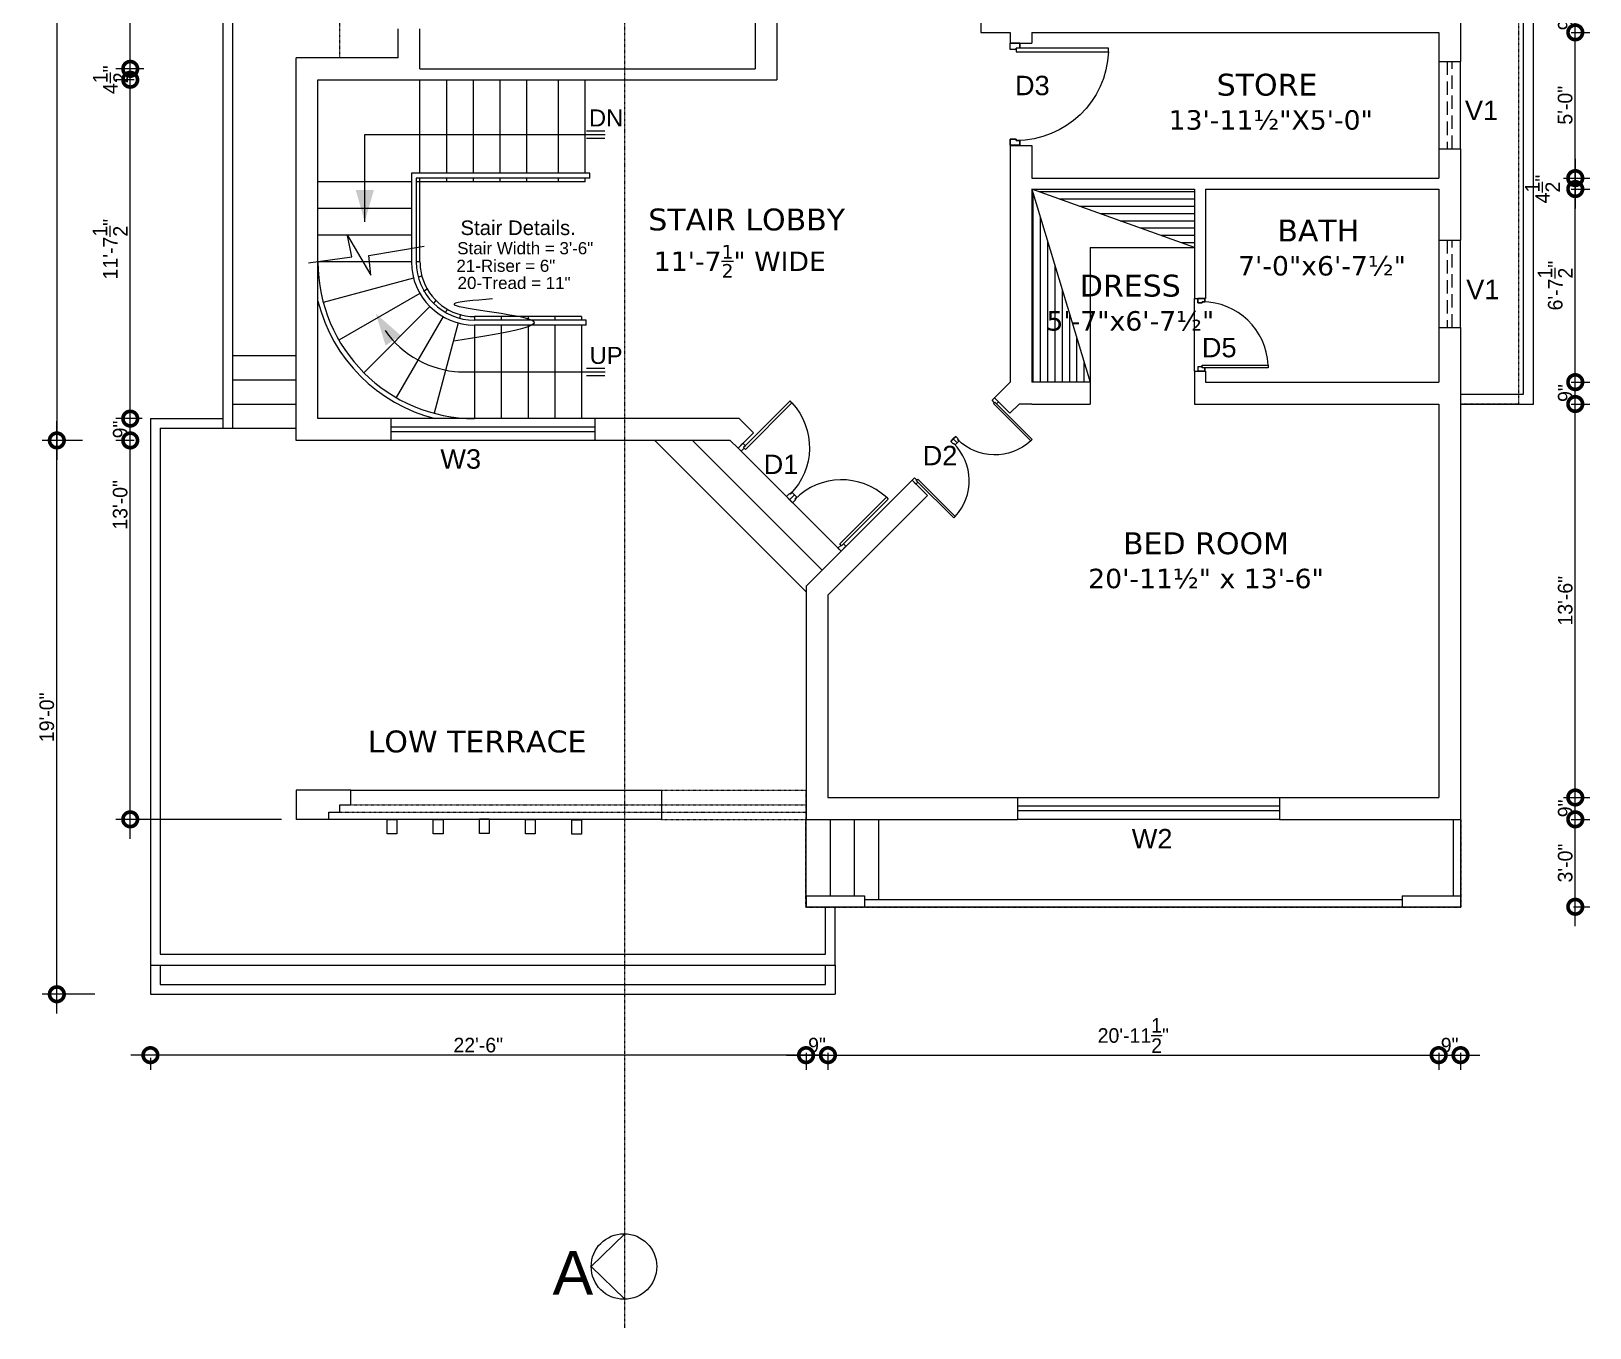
# Model space of a CAD drawing. Header units: inches. Extents: x -36906 to 35154, y -44700 to 686.
# Drawn here: x -20173 to -19531, y -24497 to -23963 of the extents above; entities that cross this region are included whole.
import ezdxf
from ezdxf.enums import TextEntityAlignment as Align

# ---------------------------------------------------------------- set-up
doc = ezdxf.new("R2010")
doc.units = ezdxf.units.IN
doc.header["$LTSCALE"] = 2
doc.header["$MEASUREMENT"] = 0
doc.header["$PDMODE"] = 2
doc.linetypes.add('DASHED2', pattern=[0.375, 0.25, -0.125])
doc.linetypes.add('HIDDEN', pattern=[0.375, 0.25, -0.125])
doc.styles.add('dimtex', font='stylu.ttf')
doc.styles.add('MT1', font='ARIALUNI.TTF', dxfattribs={"height": 24})
doc.styles.add('SANSSERIF', font='sanss___.ttf', dxfattribs={"height": 7})
doc.dimstyles.new('G8', dxfattribs={"dimscale": 8, "dimtxt": 1, "dimasz": 1.75, "dimexe": 1, "dimexo": 0.25, "dimgap": 0.125, "dimtad": 1, "dimdec": 3, "dimzin": 3, "dimdsep": 46, "dimlunit": 4, "dimtxsty": 'dimtex', "dimblk": 'DOTSMALL', "dimcen": 0.09375, "dimdle": 1, "dimclrd": 256, "dimclre": 256, "dimclrt": 6, "dimadec": 0, "dimazin": 1, "dimtfac": 1, "dimtdec": 3, "dimtofl": 0, "dimtmove": 1, "dimatfit": 3, "dimldrblk": 'DOTSMALL', "dimfxl": 0, "dimtolj": 1, "dimtzin": 1, "dimlwd": -1, "dimlwe": -1, "dimarcsym": 0})

# ---------------------------------------------------------------- blocks, each defined once
blk = doc.blocks.new('rer er')
for p, q in [((-58.73, 4133.44), (-57.34, 4133.44)), ((-57.34, 4133.44), (-57.34, 4130.67)), ((-59.07, 4132.4), (-58.73, 4132.4)), ((-59.07, 4132.4), (-59.07, 4130.67)), ((-59.07, 4130.67), (-57.34, 4130.67))]:
    blk.add_line(p, q)
for points in [[(-58.73, 4158.66), (-58.73, 4132.4), (-59.76, 4132.4), (-59.76, 4158.66)], [(-86.39, 4133.44), (-86.39, 4130.67), (-84.66, 4130.67), (-84.66, 4132.4), (-84.66, 4130.67), (-86.39, 4130.67), (-86.39, 4133.44), (-85.01, 4133.44), (-85.01, 4132.4), (-84.66, 4132.4), (-85.01, 4132.4), (-85.01, 4133.44)]]:
    blk.add_lwpolyline(points, close=True)
blk.add_lwpolyline([(-59.07, 4132.4), (-59.07, 4130.67), (-57.34, 4130.67), (-57.34, 4133.44), (-58.73, 4133.44), (-58.73, 4132.4), (-59.07, 4132.4)])
blk.add_arc((-58.73, 4132.4), 26.28, 92.2623, 180)
blk = doc.blocks.new('_DotSmall')
at = {"color": 0, "linetype": 'ByBlock', "const_width": 0.5}
blk.add_lwpolyline([(-0.0625, 0, 1), (0.0625, 0, 1)], format="xyb", close=True, dxfattribs=at)
blk = doc.blocks.new('*D89')
for p, q in [((-20161.94, -23439.58), (-20161.94, -24139.58)), ((-20151.42, -23447.58), (-20167.94, -23447.58)), ((-20151.42, -24131.58), (-20167.94, -24131.58))]:
    blk.add_line(p, q)
at = {"layer": 'Defpoints', "color": 0}
for p in [(-20145.42, -23447.58), (-20161.94, -24131.58), (-20145.42, -24131.58)]:
    blk.add_point(p, dxfattribs=at)
at = {"xscale": 12, "yscale": 12, "zscale": 12}
for p, rotation in [((-20161.94, -23447.58), 90), ((-20161.94, -24131.58), 270)]:
    blk.add_blockref('_DotSmall', p, dxfattribs=dict(at, rotation=rotation))
at = {"color": 7, "insert": (-20167.26, -23809.08), "char_height": 8, "attachment_point": 5, "rotation": 90, "style": 'dimtex'}
blk.add_mtext('\\A1;57\'-0"', dxfattribs=at)
blk = doc.blocks.new('*D105')
for p, q in [((-20131.71, -23986.58), (-20131.71, -23838.58)), ((-20133.25, -23846.58), (-20137.71, -23846.58)), ((-20126.11, -23978.58), (-20137.71, -23978.58))]:
    blk.add_line(p, q)
at = {"layer": 'Defpoints', "color": 0}
for p in [(-20131.71, -23846.58), (-20127.25, -23846.58), (-20120.11, -23978.58)]:
    blk.add_point(p, dxfattribs=at)
at = {"xscale": 12, "yscale": 12, "zscale": 12}
for p, rotation in [((-20131.71, -23846.58), 90), ((-20131.71, -23978.58), 270)]:
    blk.add_blockref('_DotSmall', p, dxfattribs=dict(at, rotation=rotation))
at = {"color": 7, "insert": (-20135.82, -23912.58), "char_height": 6, "attachment_point": 5, "rotation": 90, "style": 'dimtex'}
blk.add_mtext('\\A1;11\'-0"', dxfattribs=at)
blk = doc.blocks.new('*D106')
for p, q in [((-20131.71, -23991.08), (-20131.71, -23970.58)), ((-20130.07, -23978.58), (-20137.71, -23978.58)), ((-20130.07, -23983.08), (-20137.71, -23983.08))]:
    blk.add_line(p, q)
at = {"layer": 'Defpoints', "color": 0}
for p in [(-20131.71, -23978.58), (-20124.07, -23978.58), (-20124.07, -23983.08)]:
    blk.add_point(p, dxfattribs=at)
at = {"xscale": 12, "yscale": 12, "zscale": 12}
for p, rotation in [((-20131.71, -23978.58), 90), ((-20131.71, -23983.08), 270)]:
    blk.add_blockref('_DotSmall', p, dxfattribs=dict(at, rotation=rotation))
at = {"color": 7, "insert": (-20139.87, -23983.08), "char_height": 6, "attachment_point": 5, "rotation": 90, "style": 'dimtex'}
blk.add_mtext('\\A1;4{\\H1.000000x;\\S1/2;}"', dxfattribs=at)
blk = doc.blocks.new('*D107')
for p, q in [((-20131.71, -24130.58), (-20131.71, -23975.08)), ((-20130.07, -23983.08), (-20137.71, -23983.08)), ((-20126.83, -24122.58), (-20137.71, -24122.58))]:
    blk.add_line(p, q)
at = {"layer": 'Defpoints', "color": 0}
for p in [(-20131.71, -23983.08), (-20124.07, -23983.08), (-20120.83, -24122.58)]:
    blk.add_point(p, dxfattribs=at)
at = {"xscale": 12, "yscale": 12, "zscale": 12}
for p, rotation in [((-20131.71, -23983.08), 90), ((-20131.71, -24122.58), 270)]:
    blk.add_blockref('_DotSmall', p, dxfattribs=dict(at, rotation=rotation))
at = {"color": 7, "insert": (-20139.95, -24052.83), "char_height": 6, "attachment_point": 5, "rotation": 90, "style": 'dimtex'}
blk.add_mtext('\\A1;11\'-7{\\H1.000000x;\\S1/2;}"', dxfattribs=at)
blk = doc.blocks.new('*D108')
for p, q in [((-20131.71, -24139.58), (-20131.71, -24114.58)), ((-20130.07, -24122.58), (-20137.71, -24122.58)), ((-20130.07, -24131.58), (-20137.71, -24131.58))]:
    blk.add_line(p, q)
at = {"layer": 'Defpoints', "color": 0}
for p in [(-20131.71, -24122.58), (-20124.07, -24122.58), (-20124.07, -24131.58)]:
    blk.add_point(p, dxfattribs=at)
at = {"xscale": 12, "yscale": 12, "zscale": 12}
for p, rotation in [((-20131.71, -24122.58), 90), ((-20131.71, -24131.58), 270)]:
    blk.add_blockref('_DotSmall', p, dxfattribs=dict(at, rotation=rotation))
at = {"color": 7, "insert": (-20135.81, -24127.08), "char_height": 6, "attachment_point": 5, "rotation": 90, "style": 'dimtex'}
blk.add_mtext('\\A1;9"', dxfattribs=at)
blk = doc.blocks.new('*D109')
for p, q in [((-20161.94, -24367.58), (-20161.94, -24123.58)), ((-20160.3, -24131.58), (-20167.94, -24131.58)), ((-20146.34, -24359.58), (-20167.94, -24359.58))]:
    blk.add_line(p, q)
at = {"layer": 'Defpoints', "color": 0}
for p in [(-20161.94, -24131.58), (-20154.3, -24131.58), (-20140.34, -24359.58)]:
    blk.add_point(p, dxfattribs=at)
at = {"xscale": 12, "yscale": 12, "zscale": 12}
for p, rotation in [((-20161.94, -24131.58), 90), ((-20161.94, -24359.58), 270)]:
    blk.add_blockref('_DotSmall', p, dxfattribs=dict(at, rotation=rotation))
at = {"color": 7, "insert": (-20166.06, -24245.58), "char_height": 6, "attachment_point": 5, "rotation": 90, "style": 'dimtex'}
blk.add_mtext('\\A1;19\'-0"', dxfattribs=at)
blk = doc.blocks.new('*D115')
for p, q in [((-19536.65, -23971.58), (-19536.65, -23946.58)), ((-19538.3, -23954.58), (-19530.65, -23954.58)), ((-19538.3, -23963.58), (-19530.65, -23963.58))]:
    blk.add_line(p, q)
at = {"layer": 'Defpoints', "color": 0}
for p in [(-19544.3, -23954.58), (-19536.65, -23954.58), (-19544.3, -23963.58)]:
    blk.add_point(p, dxfattribs=at)
at = {"xscale": 12, "yscale": 12, "zscale": 12}
for p, rotation in [((-19536.65, -23954.58), 90), ((-19536.65, -23963.58), 270)]:
    blk.add_blockref('_DotSmall', p, dxfattribs=dict(at, rotation=rotation))
at = {"color": 7, "insert": (-19540.75, -23959.08), "char_height": 6, "attachment_point": 5, "rotation": 90, "style": 'dimtex'}
blk.add_mtext('\\A1;9"', dxfattribs=at)
blk = doc.blocks.new('*D116')
for p, q in [((-19536.65, -24031.58), (-19536.65, -23955.58)), ((-19538.3, -23963.58), (-19530.65, -23963.58)), ((-19541.54, -24023.58), (-19530.65, -24023.58))]:
    blk.add_line(p, q)
at = {"layer": 'Defpoints', "color": 0}
for p in [(-19544.3, -23963.58), (-19536.65, -23963.58), (-19547.54, -24023.58)]:
    blk.add_point(p, dxfattribs=at)
at = {"xscale": 12, "yscale": 12, "zscale": 12}
for p, rotation in [((-19536.65, -23963.58), 90), ((-19536.65, -24023.58), 270)]:
    blk.add_blockref('_DotSmall', p, dxfattribs=dict(at, rotation=rotation))
at = {"color": 7, "insert": (-19540.81, -23993.58), "char_height": 6, "attachment_point": 5, "rotation": 90, "style": 'dimtex'}
blk.add_mtext('\\A1;5\'-0"', dxfattribs=at)
blk = doc.blocks.new('*D117')
for p, q in [((-19536.65, -24124.58), (-19536.65, -24099.58)), ((-19538.3, -24107.58), (-19530.65, -24107.58)), ((-19538.3, -24116.58), (-19530.65, -24116.58))]:
    blk.add_line(p, q)
at = {"layer": 'Defpoints', "color": 0}
for p in [(-19544.3, -24107.58), (-19536.65, -24107.58), (-19544.3, -24116.58)]:
    blk.add_point(p, dxfattribs=at)
at = {"xscale": 12, "yscale": 12, "zscale": 12}
for p, rotation in [((-19536.65, -24107.58), 90), ((-19536.65, -24116.58), 270)]:
    blk.add_blockref('_DotSmall', p, dxfattribs=dict(at, rotation=rotation))
at = {"color": 7, "insert": (-19540.75, -24112.08), "char_height": 6, "attachment_point": 5, "rotation": 90, "style": 'dimtex'}
blk.add_mtext('\\A1;9"', dxfattribs=at)
blk = doc.blocks.new('*D118')
for p, q in [((-19536.65, -24286.58), (-19536.65, -24108.58)), ((-19538.3, -24116.58), (-19530.65, -24116.58)), ((-19541.54, -24278.58), (-19530.65, -24278.58))]:
    blk.add_line(p, q)
at = {"layer": 'Defpoints', "color": 0}
for p in [(-19544.3, -24116.58), (-19536.65, -24116.58), (-19547.54, -24278.58)]:
    blk.add_point(p, dxfattribs=at)
at = {"xscale": 12, "yscale": 12, "zscale": 12}
for p, rotation in [((-19536.65, -24116.58), 90), ((-19536.65, -24278.58), 270)]:
    blk.add_blockref('_DotSmall', p, dxfattribs=dict(at, rotation=rotation))
at = {"color": 7, "insert": (-19540.77, -24197.58), "char_height": 6, "attachment_point": 5, "rotation": 90, "style": 'dimtex'}
blk.add_mtext('\\A1;13\'-6"', dxfattribs=at)
blk = doc.blocks.new('*D121')
for p, q in [((-19536.65, -24331.58), (-19536.65, -24279.58)), ((-19537.37, -24287.58), (-19530.65, -24287.58)), ((-19537.37, -24323.58), (-19530.65, -24323.58))]:
    blk.add_line(p, q)
at = {"layer": 'Defpoints', "color": 0}
for p in [(-19543.37, -24287.58), (-19536.65, -24287.58), (-19543.37, -24323.58)]:
    blk.add_point(p, dxfattribs=at)
at = {"xscale": 12, "yscale": 12, "zscale": 12}
for p, rotation in [((-19536.65, -24287.58), 90), ((-19536.65, -24323.58), 270)]:
    blk.add_blockref('_DotSmall', p, dxfattribs=dict(at, rotation=rotation))
at = {"color": 7, "insert": (-19540.78, -24305.58), "char_height": 6, "attachment_point": 5, "rotation": 90, "style": 'dimtex'}
blk.add_mtext('\\A1;3\'-0"', dxfattribs=at)
blk = doc.blocks.new('*D123')
for p, q in [((-19536.65, -24295.58), (-19536.65, -24270.58)), ((-19538.3, -24278.58), (-19530.65, -24278.58)), ((-19538.3, -24287.58), (-19530.65, -24287.58))]:
    blk.add_line(p, q)
at = {"layer": 'Defpoints', "color": 0}
for p in [(-19544.3, -24278.58), (-19536.65, -24278.58), (-19544.3, -24287.58)]:
    blk.add_point(p, dxfattribs=at)
at = {"xscale": 12, "yscale": 12, "zscale": 12}
for p, rotation in [((-19536.65, -24278.58), 90), ((-19536.65, -24287.58), 270)]:
    blk.add_blockref('_DotSmall', p, dxfattribs=dict(at, rotation=rotation))
at = {"color": 7, "insert": (-19540.75, -24283.08), "char_height": 6, "attachment_point": 5, "rotation": 90, "style": 'dimtex'}
blk.add_mtext('\\A1;9"', dxfattribs=at)
blk = doc.blocks.new('*D124')
for p, q in [((-19853.4, -24383.71), (-19853.4, -24390.67)), ((-19844.4, -24383.71), (-19844.4, -24390.67)), ((-19861.4, -24384.67), (-19836.4, -24384.67))]:
    blk.add_line(p, q)
at = {"layer": 'Defpoints', "color": 0}
for p in [(-19853.4, -24377.71), (-19844.4, -24377.71), (-19844.4, -24384.67)]:
    blk.add_point(p, dxfattribs=at)
at = {"xscale": 12, "yscale": 12, "zscale": 12, "rotation": 180}
blk.add_blockref('_DotSmall', (-19853.4, -24384.67), dxfattribs=at)
at = {"xscale": 12, "yscale": 12, "zscale": 12}
blk.add_blockref('_DotSmall', (-19844.4, -24384.67), dxfattribs=at)
at = {"color": 7, "insert": (-19848.9, -24380.57), "char_height": 6, "attachment_point": 5, "style": 'dimtex'}
blk.add_mtext('\\A1;9"', dxfattribs=at)
blk = doc.blocks.new('*D125')
for p, q in [((-19844.4, -24383.71), (-19844.4, -24390.67)), ((-19592.9, -24383.71), (-19592.9, -24390.67)), ((-19852.4, -24384.67), (-19584.9, -24384.67))]:
    blk.add_line(p, q)
at = {"layer": 'Defpoints', "color": 0}
for p in [(-19844.4, -24377.71), (-19592.9, -24377.71), (-19592.9, -24384.67)]:
    blk.add_point(p, dxfattribs=at)
at = {"xscale": 12, "yscale": 12, "zscale": 12, "rotation": 180}
blk.add_blockref('_DotSmall', (-19844.4, -24384.67), dxfattribs=at)
at = {"xscale": 12, "yscale": 12, "zscale": 12}
blk.add_blockref('_DotSmall', (-19592.9, -24384.67), dxfattribs=at)
at = {"color": 7, "insert": (-19718.65, -24376.56), "char_height": 6, "attachment_point": 5, "style": 'dimtex'}
blk.add_mtext('\\A1;20\'-11{\\H1.000000x;\\S1/2;}"', dxfattribs=at)
blk = doc.blocks.new('*D126')
for p, q in [((-19592.9, -24383.71), (-19592.9, -24390.67)), ((-19583.9, -24383.71), (-19583.9, -24390.67)), ((-19600.9, -24384.67), (-19575.9, -24384.67))]:
    blk.add_line(p, q)
at = {"layer": 'Defpoints', "color": 0}
for p in [(-19592.9, -24377.71), (-19583.9, -24377.71), (-19583.9, -24384.67)]:
    blk.add_point(p, dxfattribs=at)
at = {"xscale": 12, "yscale": 12, "zscale": 12, "rotation": 180}
blk.add_blockref('_DotSmall', (-19592.9, -24384.67), dxfattribs=at)
at = {"xscale": 12, "yscale": 12, "zscale": 12}
blk.add_blockref('_DotSmall', (-19583.9, -24384.67), dxfattribs=at)
at = {"color": 7, "insert": (-19588.4, -24380.57), "char_height": 6, "attachment_point": 5, "style": 'dimtex'}
blk.add_mtext('\\A1;9"', dxfattribs=at)
blk = doc.blocks.new('*D127')
for p, q in [((-19845.4, -24384.67), (-20131.4, -24384.67)), ((-20123.4, -24385.71), (-20123.4, -24390.67)), ((-19853.4, -24385.71), (-19853.4, -24390.67))]:
    blk.add_line(p, q)
at = {"layer": 'Defpoints', "color": 0}
for p in [(-20123.4, -24379.71), (-19853.4, -24379.71), (-20123.4, -24384.67)]:
    blk.add_point(p, dxfattribs=at)
at = {"xscale": 12, "yscale": 12, "zscale": 12, "rotation": 180}
blk.add_blockref('_DotSmall', (-20123.4, -24384.67), dxfattribs=at)
at = {"xscale": 12, "yscale": 12, "zscale": 12}
blk.add_blockref('_DotSmall', (-19853.4, -24384.67), dxfattribs=at)
at = {"color": 7, "insert": (-19988.4, -24380.56), "char_height": 6, "attachment_point": 5, "style": 'dimtex'}
blk.add_mtext('\\A1;22\'-6"', dxfattribs=at)
blk = doc.blocks.new('*D129')
for p, q in [((-19536.65, -24015.58), (-19536.65, -24036.08)), ((-19535.54, -24023.58), (-19530.65, -24023.58)), ((-19535.97, -24028.08), (-19530.65, -24028.08))]:
    blk.add_line(p, q)
at = {"layer": 'Defpoints', "color": 0}
for p in [(-19541.54, -24023.58), (-19541.97, -24028.08), (-19536.65, -24028.08)]:
    blk.add_point(p, dxfattribs=at)
at = {"xscale": 12, "yscale": 12, "zscale": 12}
for p, rotation in [((-19536.65, -24023.58), 90), ((-19536.65, -24028.08), 270)]:
    blk.add_blockref('_DotSmall', p, dxfattribs=dict(at, rotation=rotation))
at = {"color": 7, "insert": (-19550.13, -24028.08), "char_height": 6, "attachment_point": 5, "rotation": 90, "style": 'dimtex'}
blk.add_mtext('\\A1;4{\\H1.000000x;\\S1/2;}"', dxfattribs=at)
blk = doc.blocks.new('*D130')
for p, q in [((-19536.65, -24115.58), (-19536.65, -24020.08)), ((-19538.3, -24028.08), (-19530.65, -24028.08)), ((-19538.3, -24107.58), (-19530.65, -24107.58))]:
    blk.add_line(p, q)
at = {"layer": 'Defpoints', "color": 0}
for p in [(-19544.3, -24028.08), (-19536.65, -24028.08), (-19544.3, -24107.58)]:
    blk.add_point(p, dxfattribs=at)
at = {"xscale": 12, "yscale": 12, "zscale": 12}
for p, rotation in [((-19536.65, -24028.08), 90), ((-19536.65, -24107.58), 270)]:
    blk.add_blockref('_DotSmall', p, dxfattribs=dict(at, rotation=rotation))
at = {"color": 7, "insert": (-19544.9, -24067.83), "char_height": 6, "attachment_point": 5, "rotation": 90, "style": 'dimtex'}
blk.add_mtext('\\A1;6\'-7{\\H1.000000x;\\S1/2;}"', dxfattribs=at)
blk = doc.blocks.new('*D131')
for p, q in [((-20131.71, -24295.58), (-20131.71, -24123.58)), ((-20130.07, -24131.58), (-20137.71, -24131.58)), ((-20069.4, -24287.58), (-20137.71, -24287.58))]:
    blk.add_line(p, q)
at = {"layer": 'Defpoints', "color": 0}
for p in [(-20131.71, -24131.58), (-20124.07, -24131.58), (-20063.4, -24287.58)]:
    blk.add_point(p, dxfattribs=at)
at = {"xscale": 12, "yscale": 12, "zscale": 12}
for p, rotation in [((-20131.71, -24131.58), 90), ((-20131.71, -24287.58), 270)]:
    blk.add_blockref('_DotSmall', p, dxfattribs=dict(at, rotation=rotation))
at = {"color": 7, "insert": (-20135.84, -24158.11), "char_height": 6, "attachment_point": 5, "rotation": 90, "style": 'dimtex'}
blk.add_mtext('\\A1;13\'-0"', dxfattribs=at)

msp = doc.modelspace()

# ---------------------------------------------------------------- hatches: boundary and pattern name
h = msp.add_hatch()
h.set_pattern_fill('LINE', color=256, scale=24, style=0)
h.set_pattern_definition([(0, (-113503.844, -51101.1135), (0, 3), [])])
h.paths.add_polyline_path([(-19760.3996, -24028.081), (-19693.3996, -24052.081), (-19693.3996, -24028.081)])
h = msp.add_hatch()
h.set_pattern_fill('LINE', color=256, scale=24, angle=90, style=0)
h.set_pattern_definition([(90, (-113503.844, -51101.1135), (-3, 2e-16), [])])
h.paths.add_polyline_path([(-19760.3996, -24028.081), (-19760.3996, -24107.581), (-19736.3996, -24107.581)])
h.paths.add_polyline_path([(-19755.9002, -24062.1104), (-19683.8541, -24062.1104), (-19683.8541, -24086.6761), (-19755.9002, -24086.6761)], flags=9)

# ---------------------------------------------------------------- linework, layer by layer
at = {"linetype": 'DASHED2', "ltscale": 0.111}
for p, q in [((-19928.0016, -24496.9277), (-19928.0016, -23282.779)), ((-19559.8996, -24116.581), (-19559.8996, -23447.581)), ((-20045.3996, -23974.081), (-20045.3996, -23870.581)), ((-19559.8996, -24116.581), (-19583.8996, -24116.581)), ((-20040.8996, -24275.581), (-19853.3996, -24275.581)), ((-19853.3996, -24287.581), (-19853.3996, -24275.581)), ((-20045.3996, -24284.581), (-19853.3996, -24284.581)), ((-20040.8996, -24281.581), (-19853.3996, -24281.581)), ((-19912.9006, -24287.581), (-19853.3996, -24287.581)), ((-19853.5246, -24323.706), (-19853.5246, -24287.581)), ((-19583.7746, -24287.581), (-19583.7746, -24323.706)), ((-19853.5246, -24323.706), (-19583.7746, -24323.706))]:
    msp.add_line(p, q, dxfattribs=at)
at = {"linetype": 'ByBlock'}
for p, q in [((-20093.3996, -24126.581), (-20093.3996, -23447.581)), ((-20089.3996, -24126.581), (-20089.3996, -23451.581)), ((-19557.8996, -24112.581), (-19557.8996, -23451.581)), ((-19553.8996, -24116.581), (-19553.8996, -23447.581)), ((-19583.8996, -24112.581), (-19557.8996, -24112.581)), ((-19583.8996, -24116.581), (-19553.8996, -24116.581)), ((-20123.3996, -24122.581), (-20123.3996, -24347.581)), ((-20123.3996, -24122.581), (-20093.3996, -24122.581)), ((-20119.3996, -24126.581), (-20119.3996, -24343.081)), ((-20119.3996, -24126.581), (-20089.3996, -24126.581)), ((-20063.3996, -24275.581), (-20063.3996, -24287.581)), ((-20040.8996, -24275.581), (-20063.3996, -24275.581)), ((-20040.8996, -24281.581), (-20040.8996, -24275.581)), ((-19912.9006, -24275.581), (-19912.9006, -24281.581)), ((-20049.8996, -24287.581), (-20049.8996, -24284.581)), ((-20049.8996, -24284.581), (-20045.3996, -24284.581)), ((-20045.3996, -24284.581), (-20045.3996, -24281.581)), ((-20045.3996, -24281.581), (-20040.8996, -24281.581)), ((-19586.8996, -24287.581), (-19586.8996, -24319.081)), ((-19583.8996, -24287.581), (-19583.8996, -24319.081)), ((-19853.3996, -24319.081), (-19853.3996, -24323.581)), ((-19829.3996, -24319.081), (-19829.3996, -24323.581)), ((-19607.8996, -24319.081), (-19607.8996, -24323.581)), ((-19583.8996, -24319.081), (-19583.8996, -24323.581)), ((-19845.3996, -24343.081), (-19845.3996, -24323.581)), ((-19841.3996, -24347.581), (-19841.3996, -24323.581)), ((-19829.3996, -24320.581), (-19607.8996, -24320.581)), ((-19829.3996, -24323.581), (-19607.8996, -24323.581)), ((-20119.3996, -24343.081), (-19845.3996, -24343.081)), ((-20123.3996, -24347.581), (-19841.3996, -24347.581))]:
    msp.add_line(p, q, dxfattribs=at)
for p, q in [((-19781.3996, -23857.8089), (-19781.3996, -23963.581)), ((-19865.3996, -23873.581), (-19865.3996, -23983.081)), ((-19874.3996, -23877.3089), (-19874.3996, -23978.581)), ((-19583.8996, -23894.581), (-19583.8996, -23975.581)), ((-20021.3996, -23974.081), (-20021.3996, -23962.081)), ((-20012.3996, -23978.581), (-20012.3996, -23962.081)), ((-19781.3996, -23963.581), (-19769.3996, -23963.581)), ((-19769.3996, -23963.581), (-19769.3996, -23968.081)), ((-19760.3996, -23963.581), (-19592.8996, -23963.581)), ((-19760.3996, -23963.581), (-19760.3996, -23968.081)), ((-19592.8996, -23963.581), (-19592.8996, -23975.581)), ((-19769.3996, -23968.081), (-19760.3996, -23968.081)), ((-20063.3996, -24131.581), (-20063.3996, -23974.081)), ((-20012.3996, -23978.581), (-19874.3996, -23978.581)), ((-19592.8996, -23975.581), (-19583.8996, -23975.581)), ((-19592.8996, -23975.581), (-19592.8996, -24011.581)), ((-19583.8996, -24011.581), (-19583.8996, -23975.581)), ((-19583.8996, -24011.581), (-19583.8996, -23975.581)), ((-20054.3996, -24122.581), (-20054.3996, -23983.081)), ((-20054.3996, -23983.081), (-19865.3996, -23983.081)), ((-19769.3996, -24010.081), (-19760.3996, -24010.081)), ((-19769.3996, -24010.081), (-19769.3996, -24107.581)), ((-19760.3996, -24010.081), (-19760.3996, -24023.581)), ((-19592.8996, -24011.581), (-19592.8996, -24023.581)), ((-19592.8996, -24011.581), (-19583.8996, -24011.581)), ((-19583.8996, -24011.581), (-19583.8996, -24049.081)), ((-19760.3996, -24023.581), (-19592.8996, -24023.581)), ((-19760.3996, -24028.081), (-19693.3996, -24028.081)), ((-19760.3996, -24028.081), (-19760.3996, -24107.581)), ((-19693.3996, -24052.081), (-19760.3996, -24028.081)), ((-19760.3996, -24028.081), (-19736.3996, -24107.581)), ((-19693.3996, -24028.081), (-19693.3996, -24073.081)), ((-19688.8996, -24028.081), (-19592.8996, -24028.081)), ((-19688.8996, -24028.081), (-19688.8996, -24073.081)), ((-19592.8996, -24028.081), (-19592.8996, -24049.081)), ((-19592.8996, -24049.081), (-19583.8996, -24049.081)), ((-19592.8996, -24049.081), (-19592.8996, -24085.081)), ((-19583.8996, -24085.081), (-19583.8996, -24049.081)), ((-19583.8996, -24085.081), (-19583.8996, -24049.081)), ((-19736.3996, -24052.081), (-19693.3996, -24052.081)), ((-19736.3996, -24052.081), (-19736.3996, -24107.581)), ((-19693.3996, -24073.081), (-19688.8996, -24073.081)), ((-19592.8996, -24085.081), (-19592.8996, -24107.581)), ((-19592.8996, -24085.081), (-19583.8996, -24085.081)), ((-19583.8996, -24085.081), (-19583.8996, -24287.581)), ((-19775.8295, -24114.0109), (-19769.3996, -24107.581)), ((-19736.3996, -24107.581), (-19760.3996, -24107.581)), ((-19736.3996, -24107.581), (-19736.3996, -24116.581)), ((-19693.3996, -24103.081), (-19693.3996, -24116.581)), ((-19693.3996, -24103.081), (-19688.8996, -24103.081)), ((-19688.8996, -24103.081), (-19688.8996, -24107.581)), ((-19688.8996, -24107.581), (-19592.8996, -24107.581)), ((-19769.4656, -24120.3749), (-19775.8295, -24114.0109)), ((-19769.4656, -24120.3749), (-19765.6717, -24116.581)), ((-19760.3996, -24116.581), (-19765.6717, -24116.581)), ((-19760.3996, -24116.581), (-19736.3996, -24116.581)), ((-19693.3996, -24116.581), (-19592.8996, -24116.581)), ((-19592.8996, -24116.581), (-19592.8996, -24278.581)), ((-20024.3996, -24122.581), (-20054.3996, -24122.581)), ((-19940.3996, -24122.581), (-20024.3996, -24122.581)), ((-20024.3996, -24122.581), (-20024.3996, -24131.581)), ((-19940.3996, -24126.081), (-20024.3996, -24126.081)), ((-19940.3996, -24122.581), (-19940.3996, -24131.581)), ((-19880.8884, -24122.581), (-19940.3996, -24122.581)), ((-19880.8884, -24122.581), (-19875.0704, -24128.399)), ((-20024.3996, -24131.581), (-20063.3996, -24131.581)), ((-19940.3996, -24128.081), (-20024.3996, -24128.081)), ((-19940.3996, -24131.581), (-20024.3996, -24131.581)), ((-19884.6164, -24131.581), (-19940.3996, -24131.581)), ((-19884.6164, -24131.581), (-19881.4344, -24134.763)), ((-19881.4344, -24134.763), (-19875.0704, -24128.399)), ((-19853.3996, -24191.581), (-19809.7707, -24147.952)), ((-19803.4067, -24154.316), (-19809.7707, -24147.952)), ((-19844.3996, -24195.3089), (-19803.4067, -24154.316)), ((-19853.3996, -24191.581), (-19853.3996, -24287.581)), ((-19844.3996, -24195.3089), (-19844.3996, -24278.581)), ((-19844.3996, -24278.581), (-19766.3996, -24278.581)), ((-19766.3996, -24278.581), (-19766.3996, -24287.581)), ((-19766.3996, -24278.581), (-19658.3996, -24278.581)), ((-19658.3996, -24278.581), (-19592.8996, -24278.581)), ((-19658.3996, -24278.581), (-19658.3996, -24287.581)), ((-20049.8996, -24287.581), (-20063.3996, -24287.581)), ((-19853.3996, -24287.581), (-19766.3996, -24287.581)), ((-19766.3996, -24282.081), (-19658.3996, -24282.081)), ((-19658.3996, -24284.081), (-19766.3996, -24284.081)), ((-19658.3996, -24287.581), (-19766.3996, -24287.581)), ((-19658.3996, -24287.581), (-19583.8996, -24287.581)), ((-19853.3996, -24319.081), (-19829.3996, -24319.081)), ((-19607.8996, -24319.081), (-19583.8996, -24319.081)), ((-19853.3996, -24323.581), (-19829.3996, -24323.581)), ((-19607.8996, -24323.581), (-19583.8996, -24323.581)), ((-19928.0016, -24458.1909), (-19941.8964, -24471.6909)), ((-19941.8964, -24471.6909), (-19928.0016, -24485.1909))]:
    msp.add_line(p, q)
at = {"ltscale": 2.1}
for p, q in [((-20021.3996, -23974.081), (-20063.3996, -23974.081)), ((-19693.3996, -24103.081), (-19693.3996, -24073.081)), ((-20040.8996, -24275.581), (-19912.9006, -24275.581)), ((-19912.9006, -24275.581), (-19912.9006, -24287.581)), ((-19912.9006, -24287.581), (-20049.8996, -24287.581)), ((-20123.3996, -24347.581), (-20123.3996, -24359.581)), ((-20119.3996, -24347.581), (-20119.3996, -24355.581)), ((-19845.3996, -24355.581), (-19845.3996, -24347.581)), ((-19841.3996, -24347.581), (-19841.3996, -24359.581)), ((-20119.3996, -24355.581), (-19845.3996, -24355.581)), ((-20123.3996, -24359.581), (-19841.3996, -24359.581))]:
    msp.add_line(p, q, dxfattribs=at)
at = {"linetype": 'HIDDEN', "ltscale": 11}
for p, q in [((-19589.3996, -23975.581), (-19589.3996, -24011.581)), ((-19587.3996, -24011.581), (-19587.3996, -23975.581)), ((-19589.3996, -24049.081), (-19589.3996, -24085.081)), ((-19587.3996, -24085.081), (-19587.3996, -24049.081))]:
    msp.add_line(p, q, dxfattribs=at)
at = {"color": 86}
for p, q in [((-20012.3996, -24021.581), (-20012.3996, -23983.081)), ((-20001.3996, -24021.581), (-20001.3996, -23983.081)), ((-19990.3996, -24021.581), (-19990.3996, -23983.081)), ((-19979.3996, -24021.581), (-19979.3996, -23983.081)), ((-19968.3996, -24021.581), (-19968.3996, -23983.081)), ((-19955.3996, -24021.581), (-19955.3996, -23983.081)), ((-19944.3996, -24021.581), (-19944.3996, -23983.081)), ((-19943.8238, -24004.106), (-19936.2342, -24004.106)), ((-20035.1525, -24005.606), (-19936.1066, -24005.606)), ((-20035.1525, -24041.581), (-20035.1525, -24005.606)), ((-19943.8238, -24007.106), (-19936.2342, -24007.106)), ((-20015.8996, -24021.581), (-20015.8996, -24058.081)), ((-19942.3996, -24021.581), (-20015.8996, -24021.581)), ((-20013.8996, -24023.581), (-20013.8996, -24058.081)), ((-19942.3996, -24023.581), (-20013.8996, -24023.581)), ((-20012.3996, -24025.081), (-20012.3996, -24023.581)), ((-20001.3996, -24025.081), (-20001.3996, -24023.581)), ((-19990.3996, -24025.081), (-19990.3996, -24023.581)), ((-19979.3996, -24025.081), (-19979.3996, -24023.581)), ((-19968.3996, -24025.081), (-19968.3996, -24023.581)), ((-19955.3996, -24025.081), (-19955.3996, -24023.581)), ((-19944.3996, -24025.081), (-19944.3996, -24023.581)), ((-19942.3996, -24023.581), (-19942.3996, -24021.581)), ((-20015.8996, -24025.081), (-20054.3996, -24025.081)), ((-19944.3996, -24025.081), (-20013.8996, -24025.081)), ((-20012.3996, -24058.081), (-20012.3996, -24025.081)), ((-20015.8996, -24036.081), (-20054.3996, -24036.081)), ((-20015.8904, -24047.081), (-20054.3996, -24047.081)), ((-20040.4838, -24056.0163), (-20042.1898, -24047.1847)), ((-20042.1898, -24047.1847), (-20032.5742, -24063.581)), ((-20058.3192, -24058.4954), (-20040.4838, -24056.0163)), ((-20033.5048, -24055.3966), (-20010.6179, -24051.5774)), ((-20032.5742, -24063.581), (-20033.5048, -24055.3966)), ((-20015.8996, -24058.081), (-20054.3996, -24058.081)), ((-20012.3996, -24058.081), (-20013.8996, -24058.081)), ((-20015.0137, -24064.8103), (-20052.2018, -24074.7748)), ((-20011.6329, -24063.9044), (-20013.0818, -24064.2926)), ((-20009.3852, -24069.331), (-20010.9391, -24070.2282)), ((-20012.4162, -24071.081), (-20045.7582, -24090.331)), ((-20005.8095, -24073.9909), (-20006.8701, -24075.0515)), ((-20008.2844, -24076.4658), (-20035.508, -24103.6894)), ((-20002.8996, -24080.5976), (-20022.1496, -24113.9396)), ((-20001.1496, -24077.5666), (-20001.8996, -24078.8656)), ((-19995.723, -24079.8143), (-19996.1112, -24081.2632)), ((-19989.8996, -24080.581), (-19989.8996, -24082.081)), ((-19945.8996, -24080.581), (-19989.8996, -24080.581)), ((-19943.8996, -24082.081), (-19989.8996, -24082.081)), ((-19978.8996, -24080.581), (-19978.8996, -24082.081)), ((-19967.8996, -24080.581), (-19967.8996, -24082.081)), ((-19956.8996, -24080.581), (-19956.8996, -24082.081)), ((-19945.8996, -24080.581), (-19945.8996, -24082.081)), ((-19943.8996, -24084.081), (-19943.8996, -24082.081)), ((-19996.6289, -24083.1951), (-20006.5934, -24120.3832)), ((-19943.8996, -24084.081), (-19989.8996, -24084.081)), ((-19989.8996, -24084.081), (-19989.8996, -24122.581)), ((-19978.8996, -24084.081), (-19978.8996, -24122.581)), ((-19967.8996, -24084.081), (-19967.8996, -24122.581)), ((-19956.8996, -24084.081), (-19956.8996, -24122.581)), ((-19945.8996, -24084.081), (-19945.8996, -24122.581)), ((-20089.3996, -24096.581), (-20063.3996, -24096.581)), ((-20089.3996, -24106.581), (-20063.3996, -24106.581)), ((-19996.5598, -24103.3736), (-19936.1066, -24103.3736)), ((-19943.8238, -24101.8736), (-19936.2342, -24101.8736)), ((-19943.8238, -24104.8736), (-19936.2342, -24104.8736)), ((-20089.3996, -24116.581), (-20063.3996, -24116.581)), ((-20089.3996, -24126.581), (-20063.3996, -24126.581)), ((-19915.7291, -24131.581), (-19853.3996, -24193.9105)), ((-19900.1727, -24131.581), (-19846.7861, -24184.9675)), ((-19881.4344, -24134.763), (-19839.008, -24177.1894)), ((-19853.3996, -24319.081), (-19853.3996, -24287.581)), ((-19843.3996, -24319.081), (-19843.3996, -24287.581)), ((-19833.3996, -24319.081), (-19833.3996, -24287.581)), ((-19823.3996, -24320.581), (-19823.3996, -24287.581))]:
    msp.add_line(p, q, dxfattribs=at)
for points in [[(-20035.1099, -24028.4486, 7.5, 0, 0), (-20035.1525, -24041.581, 0, 0, 0)], [(-20023.4233, -24090.4454, 7.5, 0, 0), (-20030.6059, -24079.2922, 0, 0, 0)]]:
    msp.add_lwpolyline(points, format="xyseb", dxfattribs=at)
at = {"linetype": 'ByBlock'}
for points in [[(-20025.8996, -24287.581), (-20021.8996, -24287.581), (-20021.8996, -24293.581), (-20025.8996, -24293.581)], [(-20006.8996, -24287.581), (-20002.8996, -24287.581), (-20002.8996, -24293.581), (-20006.8996, -24293.581)], [(-19987.8996, -24287.4375), (-19983.8996, -24287.4375), (-19983.8996, -24293.4375), (-19987.8996, -24293.4375)], [(-19968.8996, -24287.581), (-19964.8996, -24287.581), (-19964.8996, -24293.581), (-19968.8996, -24293.581)], [(-19949.8996, -24287.7244), (-19945.8996, -24287.7244), (-19945.8996, -24293.7244), (-19949.8996, -24293.7244)]]:
    msp.add_lwpolyline(points, close=True, dxfattribs=at)
msp.add_circle((-19928.3964, -24471.6909), 13.5)
at = {"color": 86}
for centre, radius, start, end in [((-19989.8996, -24058.081), 64.5, 180, 270), ((-19989.8996, -24058.081), 26, 180, 270), ((-19989.8996, -24058.081), 24, 180, 270), ((-19989.8996, -24058.081), 22.5, 180, 195.46601), ((-19989.8996, -24058.081), 22.5, 195.46601, 270), ((-19989.8996, -24058.081), 66.5, 194.0875774, 255.9124226), ((-19994.2297, -24063.9113), 39.4502, 214.6579547, 267.5739843)]:
    msp.add_arc(centre, radius, start, end, dxfattribs=at)
at = {"ltscale": 2.1}
msp.add_spline([(-19982.4912, -24073.3146), (-19998.3526, -24075.3684), (-19966.2075, -24082.081), (-19998.5972, -24090.6921)], degree=3, dxfattribs=at)

# ---------------------------------------------------------------- block references
for p, xscale, yscale, zscale, rotation in [((-25741.4877, -23885.1759), -1.44579182122834, 1.445791821242892, 1.445791821246816, 270), ((-23957.8554, -24162.2989), 1.032708443730371, 1.032708443744923, 1.03270844374619, 270), ((-22939.6678, -27109.2496), -1.032708443719711, 1.032708443737647, 1.032708443738497, 314.9999999994291), ((-22155.4188, -21667.4242), -0.8261667549721673, 0.8261667549886624, 0.8261667549939988, 225.0000000008921), ((-22256.3574, -21768.3628), 0.8261667549721673, 0.8261667549886624, 0.8261667549939988, 225.000000000892), ((-22813.4946, -27235.4228), 1.032708443737718, 1.032708443737718, 1.032708443739004, 315.0000000007136)]:
    msp.add_blockref('rer er', p, dxfattribs=dict(xscale=xscale, yscale=yscale, zscale=zscale, rotation=rotation))

# ---------------------------------------------------------------- texts
at = {"style": 'SANSSERIF'}
for s, height, p in [('D3', 8, (-19760.2276, -23989.4378)), ('V1', 8, (-19575.26, -23999.7175)), ('DN', 7, (-19935.7506, -24002.3022)), ('Stair Details.', 6, (-19971.9614, -24047.0188)), ('Stair Width = 3\'-6"', 5, (-19969.0509, -24054.9385)), ('21-Riser = 6"', 5, (-19977.0347, -24062.1756)), ('20-Tread = 11"', 5, (-19973.6396, -24069.232)), ('V1', 8, (-19574.7098, -24073.4272)), ('UP', 7, (-19935.7506, -24100.0699)), ('D5', 8, (-19683.2688, -24097.3483)), ('W3', 8, (-19995.6226, -24143.2165)), ('D1', 8, (-19863.7291, -24145.4228)), ('D2', 8, (-19798.2533, -24141.8058)), ('W2', 8, (-19710.8955, -24299.5422))]:
    msp.add_text(s, height=height, dxfattribs=at).set_placement(p, align=Align.CENTER)
at = {"linetype": 'Continuous', "style": 'MT1'}
msp.add_text('A', height=18, dxfattribs=at).set_placement((-19949.429, -24483.3437), align=Align.CENTER)
at = {"attachment_point": 2, "style": 'SANSSERIF'}
for s, insert, char_height in [('\\A1;{\\fVerdana|b0|i0|c0|p34;\\H1.286x;STORE\\H0.7781x;\\P\\H0.9994x; \\H1.143x;13\'-11½"X5\'-0"}', (-19663.5859, -23980.6061), 7), ('\\A1;{\\fVerdana|b0|i0|c0|p34;\\H1.286x;   STAIR LOBBY  \\H0.7781x;\\P\\H0.9994x;  \\H1.143x;11\'-7\\H0.7x;\\S1/2;\\H1.429x;" WIDE}', (-19883.7533, -24036.1042), 7), ('{\\fVerdana|b0|i0|c0|p34;\\H1.286x;BATH \\H0.7781x;\\P\\H0.9994x; \\H1.143x;7\'-0"x6\'-7½"}', (-19642.4675, -24040.6576), 7), ('{\\fVerdana|b0|i0|c0|p34;\\H1.837x;DRESS\\P\\H0.8888x;5\'-7"x6\'-7½"}', (-19719.8771, -24063.3354), 4.9), ('\\A1;{\\fVerdana|b0|i0|c0|p34;\\H1.286x;BED ROOM \\H0.7781x;\\P\\H1.142x;20\'-11½" x 13\'-6"}', (-19688.7122, -24169.4118), 7), ('\\A1;{\\fVerdana|b0|i0|c0|p34;\\H1.286x;   LOW TERRACE  \\H0.7781x;\\P\\H0.9994x;  \\H1.143x; }', (-19994.7869, -24251.0051), 7)]:
    msp.add_mtext(s, dxfattribs=dict(at, insert=insert, char_height=char_height))

# ---------------------------------------------------------------- dimensions: what is measured, and where the dimension line sits
for base, p1, p2, override, picture, middle in [((-20161.9404, -24131.581), (-20145.4175, -23447.581), (-20145.4175, -24131.581), {"dimasz": 1.5, "dimexe": 0.75, "dimexo": 0.75, "dimclrt": 7}, '*D89', (-20161.9404, -23809.081)), ((-19536.6545, -23954.581), (-19544.2974, -23963.581), (-19544.2974, -23954.581), {"dimtxt": 0.75, "dimasz": 1.5, "dimexe": 0.75, "dimexo": 0.75, "dimclrt": 7}, '*D115', (-19536.6545, -23959.081)), ((-20131.7107, -23978.581), (-20124.0677, -23983.081), (-20124.0677, -23978.581), {"dimtxt": 0.75, "dimasz": 1.5, "dimexe": 0.75, "dimexo": 0.75, "dimclrt": 7}, '*D106', (-20131.7107, -23983.081)), ((-19536.6545, -24028.081), (-19541.5384, -24023.581), (-19541.9702, -24028.081), {"dimtxt": 0.75, "dimasz": 1.5, "dimexe": 0.75, "dimexo": 0.75, "dimclrt": 7}, '*D129', (-19541.9702, -24028.081)), ((-19536.6545, -24107.581), (-19544.2974, -24116.581), (-19544.2974, -24107.581), {"dimtxt": 0.75, "dimasz": 1.5, "dimexe": 0.75, "dimexo": 0.75, "dimclrt": 7}, '*D117', (-19536.6545, -24112.081)), ((-20131.7107, -24122.581), (-20124.0677, -24131.581), (-20124.0677, -24122.581), {"dimtxt": 0.75, "dimasz": 1.5, "dimexe": 0.75, "dimexo": 0.75, "dimclrt": 7}, '*D108', (-20131.7107, -24127.081)), ((-20131.7107, -24131.581), (-20063.3996, -24287.581), (-20124.0677, -24131.581), {"dimtxt": 0.75, "dimasz": 1.5, "dimexe": 0.75, "dimexo": 0.75, "dimclrt": 7}, '*D131', (-20131.7107, -24158.1143)), ((-19536.6545, -24278.581), (-19544.2974, -24287.581), (-19544.2974, -24278.581), {"dimtxt": 0.75, "dimasz": 1.5, "dimexe": 0.75, "dimexo": 0.75, "dimclrt": 7}, '*D123', (-19536.6545, -24283.081))]:
    dim = msp.add_linear_dim(base=base, p1=p1, p2=p2, angle=90, dimstyle='G8', override=override)
    dim.commit()
    dim.dimension.update_dxf_attribs({"geometry": picture, "text_midpoint": middle, "dimtype": 160})
for base, p1, p2, picture, middle in [((-20131.7107, -23846.581), (-20120.1096, -23978.581), (-20127.2452, -23846.581), '*D105', (-20135.8183, -23912.581)), ((-19536.6545, -23963.581), (-19547.5384, -24023.581), (-19544.2974, -23963.581), '*D116', (-19540.806, -23993.581)), ((-20131.7107, -23983.081), (-20120.8268, -24122.581), (-20124.0677, -23983.081), '*D107', (-20139.9523, -24052.831)), ((-19536.6545, -24028.081), (-19544.2974, -24107.581), (-19544.2974, -24028.081), '*D130', (-19544.896, -24067.831)), ((-19536.6545, -24116.581), (-19547.5384, -24278.581), (-19544.2974, -24116.581), '*D118', (-19540.7665, -24197.581)), ((-20161.9404, -24131.581), (-20140.3412, -24359.581), (-20154.2975, -24131.581), '*D109', (-20166.0612, -24245.581)), ((-19536.6545, -24287.581), (-19543.3704, -24323.581), (-19543.3704, -24287.581), '*D121', (-19540.784, -24305.581))]:
    dim = msp.add_linear_dim(base=base, p1=p1, p2=p2, angle=90, dimstyle='G8', override={"dimtxt": 0.75, "dimasz": 1.5, "dimexe": 0.75, "dimexo": 0.75, "dimclrt": 7})
    dim.commit()
    dim.dimension.update_dxf_attribs({"geometry": picture, "text_midpoint": middle})
for base, p1, p2, picture, middle in [((-19592.8996, -24384.6683), (-19844.3996, -24377.712), (-19592.8996, -24377.712), '*D125', (-19718.6496, -24376.5563)), ((-20123.3996, -24384.6683), (-19853.3996, -24379.712), (-20123.3996, -24379.712), '*D127', (-19988.3996, -24380.5563))]:
    dim = msp.add_linear_dim(base=base, p1=p1, p2=p2, dimstyle='G8', override={"dimtxt": 0.75, "dimasz": 1.5, "dimexe": 0.75, "dimexo": 0.75, "dimclrt": 7})
    dim.commit()
    dim.dimension.update_dxf_attribs({"geometry": picture, "text_midpoint": middle})
for base, p1, p2, picture, middle in [((-19844.3996, -24384.6683), (-19853.3996, -24377.712), (-19844.3996, -24377.712), '*D124', (-19848.8996, -24384.6683)), ((-19583.8996, -24384.6683), (-19592.8996, -24377.712), (-19583.8996, -24377.712), '*D126', (-19588.3996, -24384.6683))]:
    dim = msp.add_linear_dim(base=base, p1=p1, p2=p2, dimstyle='G8', override={"dimtxt": 0.75, "dimasz": 1.5, "dimexe": 0.75, "dimexo": 0.75, "dimclrt": 7})
    dim.commit()
    dim.dimension.update_dxf_attribs({"geometry": picture, "text_midpoint": middle, "dimtype": 160})

doc.saveas('drawing.dxf')
